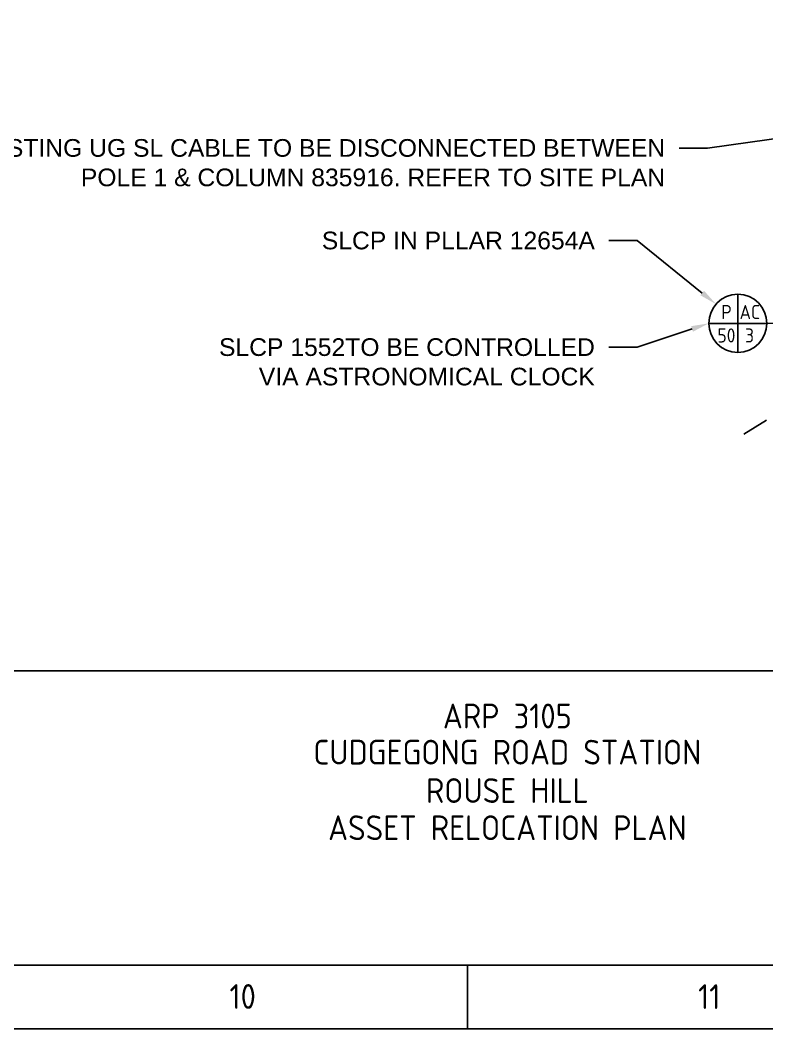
# Paper-space layout 'SHEET (4)' of a CAD drawing. Header units: metres, sheet in millimetres. Extents: x -9 to 824, y -5 to 581.
# Drawn here: x 606.4 to 712, y -5.4 to 137.2 of the extents above; entities that cross this region are included whole.
import ezdxf
from ezdxf import colors
from ezdxf.entities.mleader import LeaderData, LeaderLine
from ezdxf.enums import TextEntityAlignment as Align
from ezdxf.math import Vec2, Vec3

# ---------------------------------------------------------------- set-up
doc = ezdxf.new("R2010")
doc.units = ezdxf.units.M
doc.linetypes.add('Cable Exist UG', pattern=[8.2, 4, -1.2, 1.8, -1.2])
doc.layers.get('0').update_dxf_attribs({"color": 6})
for name, color, linetype in [('Equip_SP_SL_NEW', 2, 'Continuous'), ('Mains_SL_EXT', 7, 'Continuous'), ('Mains_SL_NEW_R6', 2, 'Continuous'), ('Notes', 7, 'Continuous')]:
    doc.layers.add(name, color=color, linetype=linetype)
doc.styles.add('iecISOCP', font='isocp.shx')
doc.styles.add('IESYMBOL1', font='isocp.shx')
doc.styles.get("Standard").update_dxf_attribs({"font": 'arial.ttf'})
doc.linetypes.add('Cable 4', pattern='A,5.25,-0.1,["o",Standard,S=2,R=0,X=1.2,Y=-0.7],-4', length=9.35)

# ---------------------------------------------------------------- blocks, each defined once
blk = doc.blocks.new('A1_FRAME_TITLE')
at = {"layer": 'Notes', "linetype": 'Continuous'}
blk.add_line((678.72, 5.97), (678.72, -3.03), dxfattribs=at)
at = {"layer": 'Notes', "color": 3, "linetype": 'Continuous', "flags": 128}
for points in [[(123.8, 47.62), (824.37, 47.62)], [(123.8, 5.97), (824.37, 5.97)]]:
    blk.add_lwpolyline(points, dxfattribs=at)
blk.add_attdef('DRAFT_NUM', (29.9, 23.29), '', height=2.5, rotation=90)
at = {"layer": 'Notes', "color": 7, "style": 'iecISOCP'}
for s, p in [('10', (645.06, -0.2)), ('11', (711.36, -0.22))]:
    blk.add_text(s, height=3.5, dxfattribs=at).set_placement(p)
at = {"layer": 'Notes', "color": 7, "style": 'iecISOCP', "flags": 8}
blk.add_attdef('VERSION_NO', text='', height=2.5, rotation=90, dxfattribs=at).set_placement((302.04, 43.81), align=Align.MIDDLE_CENTER)
at = {"layer": 'Notes', "color": 7, "style": 'iecISOCP'}
for tag, p in [('CAP_NO', (513.19, 43.46)), ('IE_NUM', (513.05, 37.81)), ('REF_No_1', (335.24, 32.31)), ('REF_1', (362.52, 32.31)), ('GEN_WO', (441.71, 31.76)), ('HV_SWITCH', (513.46, 32.16)), ('REF_No_2', (335.24, 26.31)), ('REF_2', (362.52, 26.31)), ('OH_WO', (441.71, 25.81)), ('UBD_REF', (513.05, 25.83)), ('REF_No_3', (335.24, 20.31)), ('REF_3', (362.52, 20.31)), ('UG_WO', (441.71, 20.05)), ('GIS_MAP_No', (513.05, 20.04)), ('REF_No_4', (335.24, 14.31)), ('REF_4', (362.52, 14.31)), ('SUB_WO', (441.71, 13.81)), ('HV_OP_DIAG', (513.33, 14.2)), ('LGA', (512.95, 7.78))]:
    blk.add_attdef(tag, p, '', height=2.5, dxfattribs=at)
at = {"layer": 'Notes', "style": 'iecISOCP'}
for tag, p in [('T1', (684.37, 39.47)), ('T2', (684.37, 34.35)), ('T3', (684.37, 28.92)), ('T4', (684.37, 23.66)), ('T5', (684.37, 18.23)), ('T6', (684.37, 12.97))]:
    blk.add_attdef(tag, text='', height=3.5, dxfattribs=at).set_placement(p, align=Align.CENTER)
at = {"layer": 'Notes', "color": 7, "style": 'iecISOCP'}
for tag, p in [('scale', (567.76, 33.27)), ('DRAWN', (567.76, 24.93)), ('DATE', (567.76, 16.88)), ('DESIGN', (605.62, 9.15))]:
    blk.add_attdef(tag, text='', height=2.5, dxfattribs=at).set_placement(p, align=Align.CENTER)
at = {"layer": 'Notes', "color": 4, "style": 'iecISOCP'}
blk.add_attdef('NUM', text='', height=7, dxfattribs=at).set_placement((792.37, 20.12), align=Align.MIDDLE_CENTER)
at = {"layer": 'Notes', "color": 1, "style": 'iecISOCP'}
blk.add_attdef('REV', text='', height=5, dxfattribs=at).set_placement((820.05, 17.1), align=Align.CENTER)
at = {"layer": 'Notes', "color": 7, "style": 'iecISOCP'}
for tag, p in [('NS', (790.71, 8.12)), ('SHTS', (805.41, 8.12))]:
    blk.add_attdef(tag, text='', height=2.5, dxfattribs=at).set_placement(p, align=Align.MIDDLE)
at = {"layer": 'Notes', "style": 'iecISOCP'}
blk.add_attdef('ExportID', (9.08, 2.39), '', height=2.5, dxfattribs=at)
at = {"layer": 'Notes', "style": 'iecISOCP', "flags": 1}
for tag, p in [('ProjectType', (14.17, -26.8)), ('ProjectNumber', (23.56, -26.82)), ('DrawingNumber', (35.51, -26.8)), ('ProjectDescription', (47.56, -26.83)), ('ExportDate', (60.28, -26.79)), ('ExportUserName', (69.15, -26.8)), ('DesignerCompanyName', (81.48, -26.79)), ('ExportAreaOfInterest', (97.1, -26.81)), ('GIS_SUCCESS', (112, -26.78)), ('CAD_SUCCESS', (121.79, -26.78)), ('DEPOTCODE', (132.11, -26.88)), ('ExportCategories', (140.08, -26.8)), ('Comments', (154.38, -26.88))]:
    blk.add_attdef(tag, p, '', height=1, dxfattribs=at)
blk = doc.blocks.new('SLCP_ZELL_NEW')
for p, q in [((0, 4.11), (0, -4.11)), ((0, 4.11), (0, -4.11)), ((0, 4.11), (0, -4.11)), ((-4.11, 0), (4.11, 0)), ((-4.11, 0), (4.11, 0)), ((-4.11, 0), (4.11, 0))]:
    blk.add_line(p, q)
blk.add_circle((0, 0), 4.11)
at = {"style": 'IESYMBOL1'}
for s, p in [('P', (-1.6, 0)), ('AC', (1.7, 0)), ('50', (-1.61, -3.31)), ('3', (1.66, -3.31))]:
    blk.add_text(s, height=2, dxfattribs=at).set_placement(p, align=Align.BOTTOM_CENTER)
for tag, height, flags, p in [('ASSET_NUM', 2.5, 8, (2, 2)), ('CONSTRUCTED_VOLTAGE', 0.2, 9, (1.5, 0)), ('CONTROL_TYPE', 0.2, 9, (1.5, -0.2)), ('OPERATING_VOLTAGE', 0.2, 9, (1.5, -0.6)), ('ORIENTATION', 0.2, 9, (1.5, -0.8)), ('OWNED_BY', 0.2, 9, (1.5, -1)), ('OPERATED_BY', 0.2, 9, (1.5, -1.2)), ('NO_PHASES', 0.2, 9, (1.5, -0.4)), ('MAINTAINED_BY', 0.2, 9, (1.5, -1.4)), ('AMP_RATING', 0.2, 9, (1.5, -2.8)), ('STATE', 0.2, 9, (1.5, -2.2)), ('STREETNAME', 0.2, 9, (1.5, -2.4)), ('SUBURB', 0.2, 9, (1.5, -2.6)), ('USAGE', 0.2, 9, (1.5, -1.6)), ('LOCATION', 0.2, 9, (1.5, -1.8)), ('NOTES', 0.2, 9, (1.5, -2)), ('Z', 0.2, 1, (1.5, -3))]:
    blk.add_attdef(tag, text='', height=height, dxfattribs=dict(flags=flags)).set_placement(p, align=Align.MIDDLE_LEFT)

psp = doc.layouts.new('SHEET (4)')

# ---------------------------------------------------------------- linework, layer by layer
at = {"layer": 'Mains_SL_EXT', "linetype": 'Cable Exist UG', "flags": 128}
psp.add_lwpolyline([(732.58, 94.02), (727.23, 90.03), (708.74, 78.68)], dxfattribs=at)
at = {"layer": 'Mains_SL_NEW_R6', "color": 2, "linetype": 'Cable 4', "flags": 128}
psp.add_lwpolyline([(712, 94.36), (731.81, 94.43)], dxfattribs=at)
at = {"layer": 'Notes', "color": 3, "linetype": 'Continuous'}
psp.add_lwpolyline([(-9.08, 581), (824.27, 581), (824.27, -5.42), (-9.08, -5.42)], close=True, dxfattribs=at)

# ---------------------------------------------------------------- block references
ref = psp.add_blockref('A1_FRAME_TITLE', (-9.08, -2.39))
ref.add_attrib('T1', 'ARP 3105', dxfattribs={"layer": 'Notes', "height": 3.5, "style": 'iecISOCP'}).set_placement((675.29, 37.08), align=Align.CENTER)
ref.add_attrib('T2', 'CUDGEGONG ROAD STATION', dxfattribs={"layer": 'Notes', "height": 3.5, "style": 'iecISOCP'}).set_placement((675.29, 31.96), align=Align.CENTER)
ref.add_attrib('T3', 'ROUSE HILL', dxfattribs={"layer": 'Notes', "height": 3.5, "style": 'iecISOCP'}).set_placement((675.29, 26.53), align=Align.CENTER)
ref.add_attrib('T4', 'ASSET RELOCATION PLAN', dxfattribs={"layer": 'Notes', "height": 3.5, "style": 'iecISOCP'}).set_placement((675.29, 21.27), align=Align.CENTER)
at = {"layer": 'Equip_SP_SL_NEW', "linetype": 'Cable 4'}
psp.add_blockref('SLCP_ZELL_NEW', (707.9, 94.36), dxfattribs=at)

# ---------------------------------------------------------------- next in the draw order: leaders
at = {"layer": 'Notes'}
ml = psp.add_multileader_mtext('Standard', dxfattribs=at)
ml.set_content('EXISTING UG SL CABLE TO BE DISCONNECTED BETWEEN POLE 1 & COLUMN 835916. REFER TO SITE PLAN', color=256)
ml.set_leader_properties()
ml.build(insert=Vec2(0, 0))
ml.multileader.update_dxf_attribs({"has_text_frame": 1, "dogleg_length": 4, "arrow_head_size": 2.5})
ctx = ml.context
ctx.base_point, ctx.char_height, ctx.arrow_head_size, ctx.plane_origin = Vec3(597.41, 119.14), 2.5, 2.5, Vec3(676.44, 115.97)
ctx.text_align_type = 2
notes = []
notes.append((ctx, [(1, (1, 1, 0), (703.62, 119.14), (-1, 0), 4, [(0, [(783.29, 130.42)], 0, [])])]))
ctx.mtext.insert, ctx.mtext.width, ctx.mtext.alignment, ctx.mtext.flow_direction = Vec3(697.62, 120.42), 98.5158, 3, 5
ctx.mtext.has_bg_fill, ctx.mtext.bg_color, ctx.mtext.bg_scale_factor, ctx.mtext.bg_transparency, ctx.mtext.use_window_bg_color = 1, -1027028792, 1.5, 0, 1
ml = psp.add_multileader_mtext('Standard', dxfattribs=at)
ml.set_content('SLCP IN PLLAR 12654A', color=256)
ml.set_leader_properties()
ml.build(insert=Vec2(0, 0))
ml.multileader.update_dxf_attribs({"has_text_frame": 1, "dogleg_length": 4, "arrow_head_size": 2.5})
ctx = ml.context
ctx.base_point, ctx.char_height, ctx.arrow_head_size, ctx.plane_origin = Vec3(647.19, 106.06), 2.5, 2.5, Vec3(666.49, 102.89)
ctx.text_align_type = 2
notes.append((ctx, [(1, (1, 1, 0), (693.67, 106.06), (-1, 0), 4, [(0, [(704.81, 97.08)], 0, [])])]))
ctx.mtext.insert, ctx.mtext.width, ctx.mtext.alignment, ctx.mtext.flow_direction = Vec3(687.67, 107.33), 38.6642, 3, 5
ctx.mtext.has_bg_fill, ctx.mtext.bg_color, ctx.mtext.bg_scale_factor, ctx.mtext.bg_transparency, ctx.mtext.use_window_bg_color = 1, -1027028792, 1.5, 0, 1
ml = psp.add_multileader_mtext('Standard', dxfattribs=at)
ml.set_content('SLCP 1552TO BE CONTROLLED VIA ASTRONOMICAL CLOCK', color=256)
ml.set_leader_properties()
ml.build(insert=Vec2(0, 0))
ml.multileader.update_dxf_attribs({"has_text_frame": 1, "dogleg_length": 4, "arrow_head_size": 2.5})
ctx = ml.context
ctx.base_point, ctx.char_height, ctx.arrow_head_size, ctx.plane_origin = Vec3(632.84, 90.98), 2.5, 2.5, Vec3(666.49, 87.81)
ctx.text_align_type = 2
notes.append((ctx, [(1, (1, 1, 0), (693.67, 90.98), (-1, 0), 4, [(0, [(703.79, 94.36)], 0, [])])]))
ctx.mtext.insert, ctx.mtext.width, ctx.mtext.alignment, ctx.mtext.flow_direction = Vec3(687.67, 92.25), 54.2225, 3, 5
ctx.mtext.has_bg_fill, ctx.mtext.bg_color, ctx.mtext.bg_scale_factor, ctx.mtext.bg_transparency, ctx.mtext.use_window_bg_color = 1, -1027028792, 1.5, 0, 1
for ctx, leaders in notes:
    for number, flags, end, landing, length, lines in leaders:
        leader = LeaderData()
        leader.index, (leader.has_last_leader_line, leader.has_dogleg_vector, leader.attachment_direction) = number, flags
        leader.last_leader_point, leader.dogleg_vector, leader.dogleg_length = Vec3(end), Vec3(landing), length
        for number, points, colour, breaks in lines:
            line = LeaderLine()
            line.index, line.vertices, line.color, line.breaks = number, Vec3.list(points), colors.encode_raw_color(colour), breaks
            leader.lines.append(line)
        ctx.leaders.append(leader)

doc.saveas('drawing.dxf')
